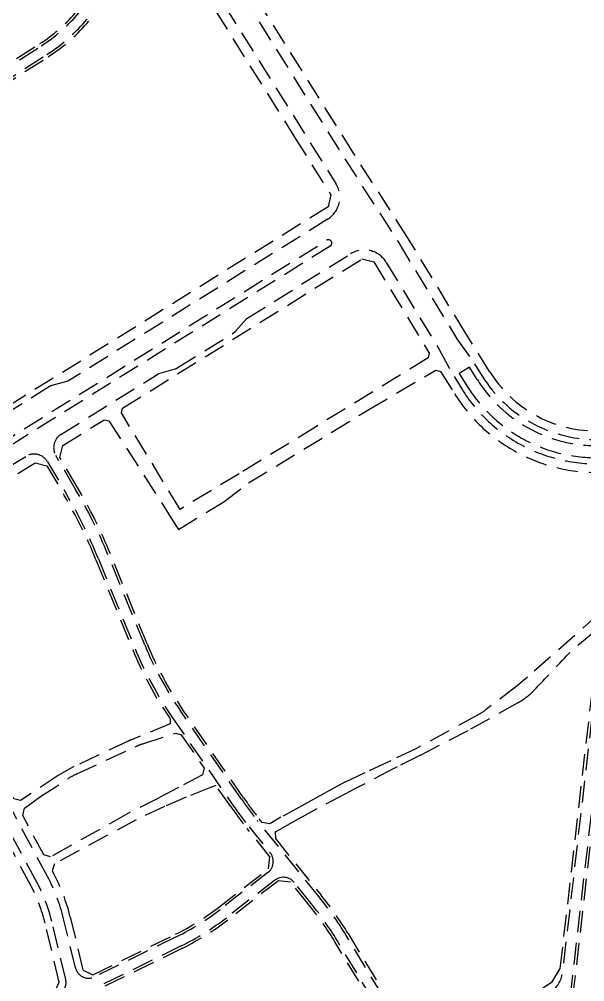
# Model space of a CAD drawing. Header units: metres. Extents: x 566243 to 572707, y 2062953 to 2068466.
# Drawn here: x 569376 to 569704, y 2066110 to 2066667 of the extents above; entities that cross this region are included whole.
import ezdxf

# ---------------------------------------------------------------- set-up
doc = ezdxf.new("R2010")
doc.units = ezdxf.units.M
doc.linetypes.add('HIDDEN', pattern=[0.375, 0.25, -0.125])
doc.layers.add('LogDg phu', color=7, linetype='CONTINUOUS')
doc.layers.add('ViaHeSphu', color=32, linetype='CONTINUOUS')

msp = doc.modelspace()

# ---------------------------------------------------------------- linework, layer by layer
at = {"layer": 'LogDg phu', "linetype": 'HIDDEN', "ltscale": 50}
for points in [[(569676.33, 2066848.501, 0.4540943), (569664.894, 2066852.288), (569477.23, 2066741.651, 0.4230847), (569474.527, 2066730.491), (569485.396, 2066713.265), (569564.883, 2066586.343), (569596.103, 2066537.643), (569629.818, 2066482.127), (569640.046, 2066467.616), (569644.497, 2066460.477, 0.255677), (569709.751, 2066423.755), (569718.787, 2066423.647, 0.3833944), (569727.832, 2066431.584), (569740.389, 2066537.223), (569751.963, 2066636.479, 0.1293563), (569745.016, 2066685.352)], [(569404.534, 2066457.55), (569395.244, 2066455.041, 0.0735622), (569393.903, 2066454.456), (569361.312, 2066434.133, 0.0720635), (569360.217, 2066433.208), (569353.684, 2066425.841), (569312.663, 2066400.261, -0.0123686), (569312.45, 2066400.135), (569276.974, 2066380.379, -0.3985179), (569264.979, 2066383.446), (569187.686, 2066506.187, -0.411952), (569190.14, 2066517.186), (569392.312, 2066646.693, 0.1421577), (569430.109, 2066689.905), (569432.796, 2066695.669, -0.0905122), (569452.943, 2066724.084, -0.4773352), (569465.298, 2066722.63), (569475.236, 2066706.879), (569559.695, 2066572.018, -0.4147777), (569554.919, 2066551.329)], [(569317.749, 2066386.934, -0.0121561), (569317.456, 2066386.761), (569196.455, 2066319.243, -1), (569194.506, 2066322.736), (569315.507, 2066390.254, 0.0121561), (569315.633, 2066390.328), (569554.315, 2066539.167, -1), (569556.431, 2066535.773)], [(569741.363, 2066419.877), (569709.709, 2066420.255, -0.255677), (569641.527, 2066458.625), (569637.076, 2066465.764), (569631.136, 2066462.06), (569635.588, 2066454.921, 0.255677), (569709.625, 2066413.256), (569740.404, 2066412.888), (569853.794, 2066411.725), (569853.865, 2066418.724)], [(569308.614, 2066065.117, 0.413652), (569319.369, 2066061.641), (569399.112, 2066102.335, 0.3469044), (569403.253, 2066111.337), (569395.21, 2066144.676, 0.0637052), (569386.492, 2066167.563), (569359.964, 2066217.155, 0.0210814), (569317.259, 2066289.482), (569280.918, 2066345.498, 0.394607), (569268.989, 2066348.462), (569197.776, 2066308.805, 0.4041933), (569192.533, 2066291.516)]]:
    msp.add_lwpolyline(points, format="xyb", close=True, dxfattribs=at)
for points in [[(569094.913, 2066653.178, -0.0085079), (569100.564, 2066644.534), (569175.962, 2066524.804, 0.4164788), (569187.047, 2066522.33), (569389.076, 2066651.746, 0.1421577), (569424.67, 2066692.44), (569427.357, 2066698.204, -0.1011575), (569451.924, 2066731.347, 0.3657024), (569453.347, 2066741.57), (569423.42, 2066788.999), (569406.901, 2066815.344, 0.3992134), (569380.218, 2066822.188), (569097.638, 2066664.656, 0.4400681), (569094.913, 2066653.178)], [(569514.194, 2066203.296, -0.0190016), (569505.024, 2066215.556), (569469.705, 2066266.716, -0.0541543), (569448.992, 2066304.992), (569427.72, 2066357.063, 0.0357588), (569408.816, 2066395.285), (569397.502, 2066414.559, -0.4063899), (569400.502, 2066426.752), (569457.152, 2066462.078), (569466.556, 2066464.654, 0.072699), (569467.881, 2066465.233), (569500.511, 2066485.581, 0.0727574), (569501.615, 2066486.517), (569508.058, 2066493.823), (569568.158, 2066531.301, -0.4176759), (569588.916, 2066526.359), (569619.598, 2066475.838), (569628.166, 2066460.208), (569632.618, 2066453.069, 0.2706051), (569714.72, 2066409.838, -0.46256)], [(569509.53, 2066199.522), (569521.678, 2066184.506, -0.4206262), (569520.354, 2066173.147), (569492.631, 2066151.703, -0.0504458), (569467.525, 2066136.048), (569420.136, 2066112.759, -0.480235), (569408.831, 2066118.063), (569402.015, 2066146.318, 0.0637052), (569392.664, 2066170.865), (569366.136, 2066220.457, 0.0210814), (569323.132, 2066293.292), (569287.709, 2066347.892, -0.4340957), (569290.88, 2066360.653), (569324.753, 2066379.516), (569380.129, 2066414.048, -0.4220808), (569392.653, 2066410.967), (569403.642, 2066392.247, -0.0357588), (569422.166, 2066354.794), (569443.437, 2066302.723, 0.0541543), (569464.767, 2066263.308), (569500.086, 2066212.147, 0.0190016), (569509.53, 2066199.522)], [(569712.27, 2066300.672), (569690.875, 2066114.872, -0.2247832), (569684.09, 2066103.973), (569620.207, 2066062.871, -0.4198279), (569609.069, 2066065.4), (569596.328, 2066086.061), (569565.502, 2066136.973, 0.0339596), (569550.021, 2066159.013), (569514.194, 2066203.296)], [(569718.23, 2066299.975), (569683.738, 2066000.435), (569651.883, 2065734.712, 0.3995673), (569656.828, 2065728.084), (569753.782, 2065711.484)], [(569545.357, 2066155.239), (569535.519, 2066167.399, 0.4078299), (569524.405, 2066168.695), (569496.302, 2066146.957, -0.0504458), (569470.172, 2066130.663), (569418.366, 2066105.204, 0.3511368), (569414.118, 2066096.148), (569423.143, 2066058.738), (569437.566, 2065973.329, 0.4528224), (569447.798, 2065967.012), (569478.786, 2065976.506, 0.0558198), (569518.716, 2065993.805), (569556.644, 2066015.538), (569575.578, 2066027.563, 0.0435113), (569590.412, 2066038.907), (569603.399, 2066050.76, 0.3603869), (569604.815, 2066060.868), (569591.208, 2066082.932), (569560.369, 2066133.866, 0.0339596), (569545.357, 2066155.239)]]:
    msp.add_lwpolyline(points, format="xyb", dxfattribs=at)
at = {"layer": 'ViaHeSphu', "linetype": 'HIDDEN', "ltscale": 50}
for points in [[(569720.962, 2066428.621), (569709.81, 2066428.755, -0.255677), (569648.74, 2066463.123), (569634.928, 2066485.272), (569601.193, 2066540.82), (569569.951, 2066589.554), (569490.476, 2066716.459), (569478.767, 2066735.015), (569480.406, 2066741.783), (569667.754, 2066852.234), (569674.002, 2066850.165), (569743.633, 2066684.77, -0.1293563), (569750.473, 2066636.653), (569738.899, 2066537.398), (569726.552, 2066433.527)], [(569197.98, 2066294.044), (569314.636, 2066066.523), (569321.371, 2066064.347), (569396.254, 2066102.56), (569399.535, 2066109.693), (569391.321, 2066143.738, 0.0637052), (569382.965, 2066165.676), (569356.436, 2066215.268, 0.0210814), (569313.904, 2066287.305), (569278.831, 2066341.365), (569271.741, 2066343.127), (569200.902, 2066303.678)]]:
    msp.add_lwpolyline(points, format="xyb", close=True, dxfattribs=at)
for points in [[(569425.998, 2066698.838, -0.091312), (569447.941, 2066729.681), (569448.943, 2066737.305), (569418.341, 2066785.804), (569400.066, 2066814.95), (569386.019, 2066818.553), (569101.259, 2066659.805), (569099.696, 2066653.232, -0.0063608), (569103.949, 2066646.665), (569181.228, 2066523.947), (569185.353, 2066523.027), (569388.267, 2066653.009, 0.1421577), (569423.311, 2066693.074), (569425.998, 2066698.838)], [(569556.742, 2066565.429), (569555.153, 2066558.546), (569309.509, 2066405.365), (569274.19, 2066385.697), (569267.157, 2066387.495), (569189.222, 2066511.254), (569190.149, 2066515.411), (569393.121, 2066645.43, 0.1421577), (569431.468, 2066689.271), (569434.155, 2066695.035, -0.0863485), (569452.871, 2066721.899), (569459.15, 2066721.129), (569470.157, 2066703.686), (569535.835, 2066598.813), (569556.742, 2066565.429)], [(569712.054, 2066322.839), (569670.675, 2066286.252), (569664.611, 2066281.125), (569646.698, 2066267.495, -0.0375801), (569641.66, 2066264.229), (569606.101, 2066244.794), (569591.463, 2066237.851), (569590.22, 2066237.267), (569576.404, 2066230.775), (569564.877, 2066225.359), (569553.759, 2066219.317), (569550.367, 2066217.457), (569540.056, 2066211.807), (569527.809, 2066205.096), (569521.534, 2066201.333), (569517.074, 2066202.122), (569515.36, 2066204.24, -0.0190016), (569506.258, 2066216.408), (569470.939, 2066267.569, -0.0541543), (569450.38, 2066305.559), (569429.109, 2066357.63, 0.0357588), (569410.11, 2066396.044), (569399.909, 2066413.421), (569401.621, 2066420.379), (569425.511, 2066435.277), (569428.287, 2066434.651), (569464.381, 2066378.304), (569467.389, 2066373.537), (569468.496, 2066371.784), (569494.749, 2066387.714), (569509.043, 2066398.653), (569578.724, 2066441.12), (569617.6, 2066463.925), (569620.383, 2066463.239), (569628.375, 2066450.423, 0.255677), (569709.523, 2066404.757)], [(569463.533, 2066262.455), (569463.73, 2066262.169), (569463.772, 2066259.21), (569441.3, 2066249.994, 0.0123798), (569439.487, 2066249.197), (569408.018, 2066234.431), (569398.867, 2066229.202), (569377.077, 2066214.817), (569373.158, 2066215.809), (569369.663, 2066222.343, 0.0210814), (569326.487, 2066295.469), (569291.965, 2066348.68), (569293.612, 2066355.307), (569327.802, 2066374.347), (569385.496, 2066410.324), (569392.27, 2066408.657), (569402.348, 2066391.488, -0.0357588), (569420.777, 2066354.226), (569442.049, 2066302.156, 0.0541543), (569463.533, 2066262.455)], [(569709.444, 2066312.554), (569694.582, 2066299.961, -0.0052782), (569674.385, 2066278.527, -0.0740668), (569665.05, 2066271.332), (569636.198, 2066255.238), (569608.381, 2066240.803), (569595.274, 2066234.307), (569592.968, 2066233.102), (569576.536, 2066224.52), (569570.72, 2066221.482), (569564.903, 2066218.444), (569548.619, 2066209.939), (569541.729, 2066206.141), (569534.394, 2066202.098), (569524.482, 2066196.445), (569524.665, 2066192.739), (569551.187, 2066159.956, -0.0339596), (569566.785, 2066137.75), (569597.608, 2066086.843), (569609.624, 2066067.358), (569616.454, 2066065.807), (569684.893, 2066109.841), (569689.67, 2066117.513), (569710.78, 2066300.846)], [(569404.828, 2066227.551, -0.0346335), (569409.679, 2066230.214), (569443.547, 2066245.863, -0.0287741), (569447.827, 2066247.549), (569467.113, 2066253.893), (569470.149, 2066252.872), (569483.505, 2066233.524), (569482.512, 2066229.744), (569468.628, 2066222.437), (569457.399, 2066216.393), (569439.274, 2066207.286), (569394.526, 2066182.223), (569390.494, 2066183.402), (569378.364, 2066206.078), (569379.384, 2066210.476), (569388.721, 2066217.197), (569404.828, 2066227.551)], [(569508.364, 2066198.579, -0.0190016), (569498.852, 2066211.295), (569490.184, 2066223.548), (569487.163, 2066222.343), (569473.013, 2066216.697), (569460.555, 2066211.397), (569444.024, 2066203.606), (569396.718, 2066178.127), (569395.492, 2066174.059), (569396.191, 2066172.751, -0.0637052), (569405.903, 2066147.256), (569413.319, 2066116.517), (569418.979, 2066113.862), (569466.864, 2066137.394, 0.0504458), (569491.713, 2066152.889), (569520.736, 2066175.339), (569521.546, 2066182.285), (569508.364, 2066198.579)], [(569544.19, 2066154.296), (569533.498, 2066167.512), (569526.398, 2066168.34), (569497.22, 2066145.771, -0.0504458), (569470.833, 2066129.317), (569421.142, 2066104.896), (569417.827, 2066097.831), (569427.064, 2066059.541), (569441.686, 2065972.957), (569445.054, 2065970.878), (569477.468, 2065980.809, 0.0558198), (569516.479, 2065997.709), (569554.318, 2066019.391), (569573.165, 2066031.362, 0.0435113), (569587.379, 2066042.231), (569600.574, 2066054.275, -0.0010483), (569600.875, 2066054.548), (569602.078, 2066062.084), (569559.086, 2066133.089, 0.0339596), (569544.19, 2066154.296)]]:
    msp.add_lwpolyline(points, format="xyb", dxfattribs=at)
msp.add_lwpolyline([(569613.791, 2066473.841), (569613.124, 2066471.086), (569548.442, 2066431.381), (569503.682, 2066403.984), (569469.438, 2066383.332), (569435.547, 2066439.178), (569436.206, 2066441.946), (569574.818, 2066528.382), (569581.656, 2066526.754)], close=True, dxfattribs=at)
msp.add_lwpolyline([(569719.719, 2066299.8), (569685.227, 2066000.26), (569653.816, 2065738.232), (569658.149, 2065732.423), (569754.541, 2065715.92)], dxfattribs=at)

doc.saveas('drawing.dxf')
